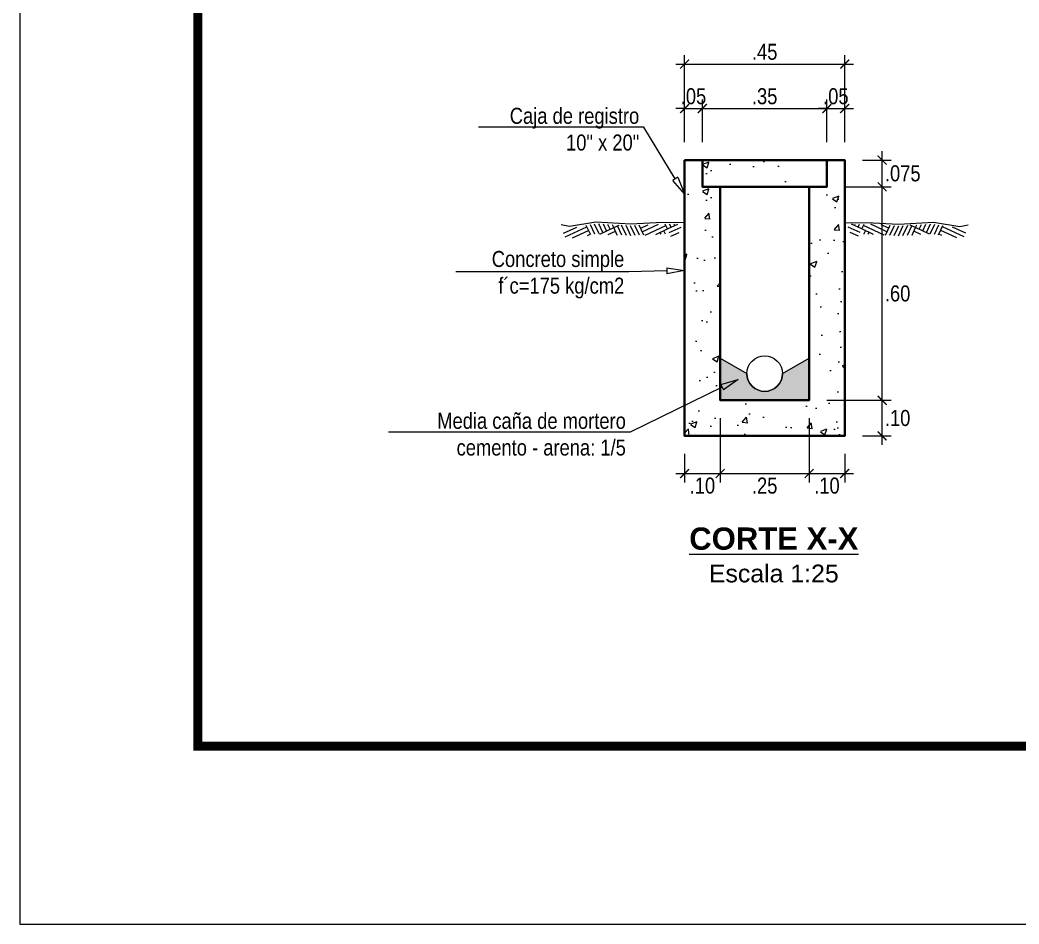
# Model space of a CAD drawing. Header units: metres. Extents: x 0 to 1935, y 0 to 1529.
# Drawn here: x 1913.853 to 1916.661, y 1475.097 to 1477.638 of the extents above; entities that cross this region are included whole.
import ezdxf
from ezdxf import colors
from ezdxf.entities.mleader import LeaderData, LeaderLine
from ezdxf.math import Vec2, Vec3

# ---------------------------------------------------------------- set-up
doc = ezdxf.new("R2010")
doc.units = ezdxf.units.M
doc.header["$LTSCALE"] = 0.005
for name, color, linetype, lineweight in [('-Achurado', 251, 'Continuous', 5), ('-Acotado', 251, 'Continuous', 5), ('-Corte', 7, 'Continuous', 35), ('-Cuadro', 7, 'Continuous', 20), ('-Terreno', 26, 'Continuous', 5), ('-Textos', 7, 'Continuous', 20), ('-Vista', 148, 'Continuous', 9)]:
    doc.layers.add(name, color=color, linetype=linetype, lineweight=lineweight)
doc.styles.add('-Arial Narrow', font='ARIALN.TTF')
doc.dimstyles.new('Esc 1_25', dxfattribs={"dimscale": 0.025, "dimtxt": 1.8, "dimasz": 1, "dimexe": 1, "dimexo": 2, "dimgap": 0.45, "dimtad": 2, "dimtih": 1, "dimtoh": 1, "dimzin": 4, "dimdsep": 46, "dimtxsty": '-Arial Narrow', "dimblk": 'ARCHTICK', "dimcen": 1, "dimdle": 1, "dimclrd": 256, "dimclre": 256, "dimclrt": 7, "dimadec": 0, "dimazin": 0, "dimtfac": 1, "dimtix": 1, "dimtmove": 1, "dimatfit": 2, "dimldrblk": 'ARCHTICK', "dimfxl": 1, "dimtolj": 2, "dimlwd": 5, "dimlwe": 0, "dimarcsym": 0})

# ---------------------------------------------------------------- blocks, each defined once
blk = doc.blocks.new('Hoja A2 1 en 1000')
at = {"layer": '-Cuadro', "color": 0}
blk.add_lwpolyline([(594, 0), (594, 420.04), (0, 420.04), (0, 0)], close=True, dxfattribs=at)
at = {"layer": '-Cuadro', "color": 0, "const_width": 1}
blk.add_lwpolyline([(20, 20), (574, 20), (574, 400.04), (20, 400.04)], close=True, dxfattribs=at)
blk = doc.blocks.new('*U379')
at = {"layer": '-Terreno'}
for p, q in [((0.0434, -0.0287), (0.0097, -0.013)), ((0.0386, -0.0389), (0.0152, -0.028)), ((0.0481, -0.0185), (0.0188, -0.0049)), ((0.0277, -0.009), (0.0296, -0.005)), ((0.0379, -0.0138), (0.042, -0.0051)), ((0.0481, -0.0185), (0.0543, -0.0052)), ((0.0806, -0.0337), (0.0481, -0.0185)), ((0.1108, -0.0354), (0.0529, -0.0083)), ((0.0536, -0.0333), (0.0583, -0.0233)), ((0.066, -0.0335), (0.0685, -0.028)), ((0.1188, -0.0267), (0.0732, -0.0054)), ((0.1236, -0.0165), (0.1027, -0.0067)), ((0.1147, -0.0356), (0.1275, -0.0081)), ((0.1268, -0.0362), (0.1396, -0.0088)), ((0.1388, -0.0369), (0.1517, -0.0094)), ((0.1509, -0.0376), (0.1644, -0.0087)), ((0.1637, -0.0369), (0.1772, -0.008)), ((0.1764, -0.0362), (0.1888, -0.0096)), ((0.199, -0.0144), (0.1843, -0.0076)), ((0.1892, -0.0354), (0.199, -0.0144)), ((0.2144, -0.034), (0.1942, -0.0246)), ((0.199, -0.0144), (0.2027, -0.0065)), ((0.2381, -0.0326), (0.199, -0.0144)), ((0.2092, -0.0192), (0.2154, -0.0058)), ((0.2194, -0.0239), (0.2282, -0.005)), ((0.2296, -0.0287), (0.241, -0.0043)), ((0.2402, -0.0325), (0.2532, -0.0046)), ((0.2524, -0.033), (0.2647, -0.0066)), ((0.2639, -0.035), (0.2762, -0.0085)), ((0.3152, -0.0438), (0.2697, -0.0225)), ((0.3356, -0.0409), (0.2744, -0.0123)), ((0.3404, -0.0307), (0.3026, -0.0131)), ((0.0783, -0.0336), (0.0787, -0.0328)), ((0.1907, -0.0354), (0.1895, -0.0348)), ((0.2731, -0.0365), (0.2649, -0.0327))]:
    blk.add_line(p, q, dxfattribs=at)
blk.add_lwpolyline([(0, 0), (0, 0), (0.0801, -0.0008), (0.1514, -0.0048), (0.2491, 0.0009), (0.3236, -0.0119), (0.3469, -0.0071)], dxfattribs=at)
blk = doc.blocks.new('*U371')
at = {"layer": '-Terreno'}
for p, q in [((0.0434, -0.0287), (0.0097, -0.013)), ((0.0386, -0.0389), (0.0152, -0.028)), ((0.0481, -0.0185), (0.0188, -0.0049)), ((0.0277, -0.009), (0.0296, -0.005)), ((0.0379, -0.0138), (0.042, -0.0051)), ((0.0481, -0.0185), (0.0543, -0.0052)), ((0.0806, -0.0337), (0.0481, -0.0185)), ((0.1108, -0.0354), (0.0529, -0.0083)), ((0.0536, -0.0333), (0.0583, -0.0233)), ((0.066, -0.0335), (0.0685, -0.028)), ((0.1188, -0.0267), (0.0732, -0.0054)), ((0.1236, -0.0165), (0.1027, -0.0067)), ((0.1147, -0.0356), (0.1275, -0.0081)), ((0.1268, -0.0362), (0.1396, -0.0088)), ((0.1388, -0.0369), (0.1517, -0.0094)), ((0.1509, -0.0376), (0.1644, -0.0087)), ((0.1637, -0.0369), (0.1772, -0.008)), ((0.1764, -0.0362), (0.1888, -0.0096)), ((0.199, -0.0144), (0.1843, -0.0076)), ((0.1892, -0.0354), (0.199, -0.0144)), ((0.2144, -0.034), (0.1942, -0.0246)), ((0.199, -0.0144), (0.2027, -0.0065)), ((0.2381, -0.0326), (0.199, -0.0144)), ((0.2092, -0.0192), (0.2154, -0.0058)), ((0.2194, -0.0239), (0.2282, -0.005)), ((0.2296, -0.0287), (0.241, -0.0043)), ((0.2402, -0.0325), (0.2532, -0.0046)), ((0.2524, -0.033), (0.2647, -0.0066)), ((0.2639, -0.035), (0.2762, -0.0085)), ((0.3152, -0.0438), (0.2697, -0.0225)), ((0.3356, -0.0409), (0.2744, -0.0123)), ((0.3404, -0.0307), (0.3026, -0.0131)), ((0.0783, -0.0336), (0.0787, -0.0328)), ((0.1907, -0.0354), (0.1895, -0.0348)), ((0.2731, -0.0365), (0.2649, -0.0327))]:
    blk.add_line(p, q, dxfattribs=at)
blk.add_lwpolyline([(0, 0), (0, 0), (0.0801, -0.0008), (0.1514, -0.0048), (0.2491, 0.0009), (0.3236, -0.0119), (0.3469, -0.0071)], dxfattribs=at)
blk = doc.blocks.new('_ClosedBlank')
at = {"color": 0, "linetype": 'ByBlock', "lineweight": -2}
for p, q in [((-1, 0.167), (0, 0)), ((-1, 0.167), (-1, -0.167)), ((0, 0), (-1, -0.167))]:
    blk.add_line(p, q, dxfattribs=at)
blk = doc.blocks.new('_ArchTick')
at = {"color": 0, "linetype": 'ByBlock', "const_width": 0.15}
blk.add_lwpolyline([(-0.5, -0.5), (0.5, 0.5)], dxfattribs=at)
blk = doc.blocks.new('*D386')
at = {"layer": '-Acotado', "lineweight": 0, "transparency": 16777216}
for p, q in [((1915.8211, 1476.519), (1915.8211, 1476.3383)), ((1915.7211, 1476.419), (1915.7211, 1476.3383))]:
    blk.add_line(p, q, dxfattribs=at)
at = {"layer": '-Acotado', "lineweight": 5, "transparency": 16777216}
blk.add_line((1915.6961, 1476.3633), (1915.8461, 1476.3633), dxfattribs=at)
at = {"layer": 'Defpoints', "color": 0, "transparency": 16777216}
for p in [(1915.8211, 1476.569), (1915.7211, 1476.469), (1915.8211, 1476.3633)]:
    blk.add_point(p, dxfattribs=at)
at = {"layer": '-Acotado', "lineweight": 5, "transparency": 16777216, "xscale": 0.025, "yscale": 0.025, "zscale": 0.025, "rotation": 180}
blk.add_blockref('_ArchTick', (1915.7211, 1476.3633), dxfattribs=at)
at = {"layer": '-Acotado', "lineweight": 5, "transparency": 16777216, "xscale": 0.025, "yscale": 0.025, "zscale": 0.025}
blk.add_blockref('_ArchTick', (1915.8211, 1476.3633), dxfattribs=at)
at = {"layer": '-Acotado', "color": 7, "transparency": 16777216, "insert": (1915.7711, 1476.3291), "char_height": 0.045, "attachment_point": 5, "style": '-Arial Narrow'}
blk.add_mtext('\\A2;.10', dxfattribs=at)
blk = doc.blocks.new('*D387')
at = {"layer": '-Acotado', "lineweight": 0, "transparency": 16777216}
for p, q in [((1915.8211, 1476.519), (1915.8211, 1476.3383)), ((1916.0711, 1476.519), (1916.0711, 1476.3383))]:
    blk.add_line(p, q, dxfattribs=at)
at = {"layer": '-Acotado', "lineweight": 5, "transparency": 16777216}
blk.add_line((1915.7961, 1476.3633), (1916.0961, 1476.3633), dxfattribs=at)
at = {"layer": 'Defpoints', "color": 0, "transparency": 16777216}
for p in [(1915.8211, 1476.569), (1916.0711, 1476.569), (1916.0711, 1476.3633)]:
    blk.add_point(p, dxfattribs=at)
at = {"layer": '-Acotado', "lineweight": 5, "transparency": 16777216, "xscale": 0.025, "yscale": 0.025, "zscale": 0.025, "rotation": 180}
blk.add_blockref('_ArchTick', (1915.8211, 1476.3633), dxfattribs=at)
at = {"layer": '-Acotado', "lineweight": 5, "transparency": 16777216, "xscale": 0.025, "yscale": 0.025, "zscale": 0.025}
blk.add_blockref('_ArchTick', (1916.0711, 1476.3633), dxfattribs=at)
at = {"layer": '-Acotado', "color": 7, "transparency": 16777216, "insert": (1915.9461, 1476.3291), "char_height": 0.045, "attachment_point": 5, "style": '-Arial Narrow'}
blk.add_mtext('\\A2;.25', dxfattribs=at)
blk = doc.blocks.new('*D388')
at = {"layer": '-Acotado', "lineweight": 0, "transparency": 16777216}
for p, q in [((1916.0711, 1476.519), (1916.0711, 1476.3383)), ((1916.1711, 1476.419), (1916.1711, 1476.3383))]:
    blk.add_line(p, q, dxfattribs=at)
at = {"layer": '-Acotado', "lineweight": 5, "transparency": 16777216}
blk.add_line((1916.0461, 1476.3633), (1916.1961, 1476.3633), dxfattribs=at)
at = {"layer": 'Defpoints', "color": 0, "transparency": 16777216}
for p in [(1916.0711, 1476.569), (1916.1711, 1476.469), (1916.1711, 1476.3633)]:
    blk.add_point(p, dxfattribs=at)
at = {"layer": '-Acotado', "lineweight": 5, "transparency": 16777216, "xscale": 0.025, "yscale": 0.025, "zscale": 0.025, "rotation": 180}
blk.add_blockref('_ArchTick', (1916.0711, 1476.3633), dxfattribs=at)
at = {"layer": '-Acotado', "lineweight": 5, "transparency": 16777216, "xscale": 0.025, "yscale": 0.025, "zscale": 0.025}
blk.add_blockref('_ArchTick', (1916.1711, 1476.3633), dxfattribs=at)
at = {"layer": '-Acotado', "color": 7, "transparency": 16777216, "insert": (1916.1211, 1476.3291), "char_height": 0.045, "attachment_point": 5, "style": '-Arial Narrow'}
blk.add_mtext('\\A2;.10', dxfattribs=at)
blk = doc.blocks.new('*D389')
at = {"layer": '-Acotado', "lineweight": 5, "transparency": 16777216}
blk.add_line((1916.2762, 1476.444), (1916.2762, 1476.594), dxfattribs=at)
at = {"layer": '-Acotado', "lineweight": 0, "transparency": 16777216}
for p, q in [((1916.1211, 1476.569), (1916.3012, 1476.569)), ((1916.2211, 1476.469), (1916.3012, 1476.469))]:
    blk.add_line(p, q, dxfattribs=at)
at = {"layer": 'Defpoints', "color": 0, "transparency": 16777216}
for p in [(1916.0711, 1476.569), (1916.2762, 1476.569), (1916.1711, 1476.469)]:
    blk.add_point(p, dxfattribs=at)
at = {"layer": '-Acotado', "lineweight": 5, "transparency": 16777216, "xscale": 0.025, "yscale": 0.025, "zscale": 0.025}
for p, rotation in [((1916.2762, 1476.569), 90), ((1916.2762, 1476.469), 270)]:
    blk.add_blockref('_ArchTick', p, dxfattribs=dict(at, rotation=rotation))
at = {"layer": '-Acotado', "color": 7, "transparency": 16777216, "insert": (1916.3197, 1476.519), "char_height": 0.045, "attachment_point": 5, "style": '-Arial Narrow'}
blk.add_mtext('\\A2;.10', dxfattribs=at)
blk = doc.blocks.new('*D390')
at = {"layer": '-Acotado', "lineweight": 5, "transparency": 16777216}
blk.add_line((1916.2762, 1476.544), (1916.2762, 1477.1941), dxfattribs=at)
at = {"layer": '-Acotado', "lineweight": 0, "transparency": 16777216}
for p, q in [((1916.1711, 1477.1691), (1916.3012, 1477.1691)), ((1916.1211, 1476.569), (1916.3012, 1476.569))]:
    blk.add_line(p, q, dxfattribs=at)
at = {"layer": 'Defpoints', "color": 0, "transparency": 16777216}
for p in [(1916.1211, 1477.1691), (1916.2762, 1477.1691), (1916.0711, 1476.569)]:
    blk.add_point(p, dxfattribs=at)
at = {"layer": '-Acotado', "lineweight": 5, "transparency": 16777216, "xscale": 0.025, "yscale": 0.025, "zscale": 0.025}
for p, rotation in [((1916.2762, 1477.1691), 90), ((1916.2762, 1476.569), 270)]:
    blk.add_blockref('_ArchTick', p, dxfattribs=dict(at, rotation=rotation))
at = {"layer": '-Acotado', "color": 7, "transparency": 16777216, "insert": (1916.3197, 1476.8691), "char_height": 0.045, "attachment_point": 5, "style": '-Arial Narrow'}
blk.add_mtext('\\A2;.60', dxfattribs=at)
blk = doc.blocks.new('*D391')
at = {"layer": '-Acotado', "lineweight": 5, "transparency": 16777216}
blk.add_line((1916.2762, 1477.1441), (1916.2762, 1477.2691), dxfattribs=at)
at = {"layer": '-Acotado', "lineweight": 0, "transparency": 16777216}
for p, q in [((1916.2211, 1477.2441), (1916.3012, 1477.2441)), ((1916.1711, 1477.1691), (1916.3012, 1477.1691))]:
    blk.add_line(p, q, dxfattribs=at)
at = {"layer": 'Defpoints', "color": 0, "transparency": 16777216}
for p in [(1916.1711, 1477.2441), (1916.2762, 1477.2441), (1916.1211, 1477.1691)]:
    blk.add_point(p, dxfattribs=at)
at = {"layer": '-Acotado', "lineweight": 5, "transparency": 16777216, "xscale": 0.025, "yscale": 0.025, "zscale": 0.025}
for p, rotation in [((1916.2762, 1477.2441), 90), ((1916.2762, 1477.1691), 270)]:
    blk.add_blockref('_ArchTick', p, dxfattribs=dict(at, rotation=rotation))
at = {"layer": '-Acotado', "color": 7, "transparency": 16777216, "insert": (1916.3342, 1477.2066), "char_height": 0.045, "attachment_point": 5, "style": '-Arial Narrow'}
blk.add_mtext('\\A2;.075', dxfattribs=at)
blk = doc.blocks.new('*D430')
at = {"layer": '-Acotado', "lineweight": 0, "transparency": 16777216}
for p, q in [((1915.7211, 1477.2941), (1915.7211, 1477.414)), ((1915.7711, 1477.2941), (1915.7711, 1477.414))]:
    blk.add_line(p, q, dxfattribs=at)
at = {"layer": '-Acotado', "lineweight": 5, "transparency": 16777216}
for p, q in [((1915.7211, 1477.389), (1915.6961, 1477.389)), ((1915.7211, 1477.389), (1915.7711, 1477.389)), ((1915.7711, 1477.389), (1915.7961, 1477.389))]:
    blk.add_line(p, q, dxfattribs=at)
at = {"layer": 'Defpoints', "color": 0, "transparency": 16777216}
for p in [(1915.7711, 1477.389), (1915.7211, 1477.2441), (1915.7711, 1477.2441)]:
    blk.add_point(p, dxfattribs=at)
at = {"layer": '-Acotado', "lineweight": 5, "transparency": 16777216, "xscale": 0.025, "yscale": 0.025, "zscale": 0.025}
blk.add_blockref('_ArchTick', (1915.7211, 1477.389), dxfattribs=at)
at = {"layer": '-Acotado', "lineweight": 5, "transparency": 16777216, "xscale": 0.025, "yscale": 0.025, "zscale": 0.025, "rotation": 180}
blk.add_blockref('_ArchTick', (1915.7711, 1477.389), dxfattribs=at)
at = {"layer": '-Acotado', "color": 7, "transparency": 16777216, "insert": (1915.7461, 1477.4233), "char_height": 0.045, "attachment_point": 5, "style": '-Arial Narrow'}
blk.add_mtext('\\A2;.05', dxfattribs=at)
blk = doc.blocks.new('*D431')
at = {"layer": '-Acotado', "lineweight": 0, "transparency": 16777216}
for p, q in [((1915.7711, 1477.2941), (1915.7711, 1477.414)), ((1916.1211, 1477.2941), (1916.1211, 1477.414))]:
    blk.add_line(p, q, dxfattribs=at)
at = {"layer": '-Acotado', "lineweight": 5, "transparency": 16777216}
blk.add_line((1915.7461, 1477.389), (1916.1461, 1477.389), dxfattribs=at)
at = {"layer": 'Defpoints', "color": 0, "transparency": 16777216}
for p in [(1916.1211, 1477.389), (1915.7711, 1477.2441), (1916.1211, 1477.2441)]:
    blk.add_point(p, dxfattribs=at)
at = {"layer": '-Acotado', "lineweight": 5, "transparency": 16777216, "xscale": 0.025, "yscale": 0.025, "zscale": 0.025, "rotation": 180}
blk.add_blockref('_ArchTick', (1915.7711, 1477.389), dxfattribs=at)
at = {"layer": '-Acotado', "lineweight": 5, "transparency": 16777216, "xscale": 0.025, "yscale": 0.025, "zscale": 0.025}
blk.add_blockref('_ArchTick', (1916.1211, 1477.389), dxfattribs=at)
at = {"layer": '-Acotado', "color": 7, "transparency": 16777216, "insert": (1915.9461, 1477.4233), "char_height": 0.045, "attachment_point": 5, "style": '-Arial Narrow'}
blk.add_mtext('\\A2;.35', dxfattribs=at)
blk = doc.blocks.new('*D432')
at = {"layer": '-Acotado', "lineweight": 0, "transparency": 16777216}
for p, q in [((1916.1211, 1477.2941), (1916.1211, 1477.414)), ((1916.1711, 1477.2941), (1916.1711, 1477.414))]:
    blk.add_line(p, q, dxfattribs=at)
at = {"layer": '-Acotado', "lineweight": 5, "transparency": 16777216}
for p, q in [((1916.1211, 1477.389), (1916.0961, 1477.389)), ((1916.1211, 1477.389), (1916.1711, 1477.389)), ((1916.1711, 1477.389), (1916.1961, 1477.389))]:
    blk.add_line(p, q, dxfattribs=at)
at = {"layer": 'Defpoints', "color": 0, "transparency": 16777216}
for p in [(1916.1711, 1477.389), (1916.1211, 1477.2441), (1916.1711, 1477.2441)]:
    blk.add_point(p, dxfattribs=at)
at = {"layer": '-Acotado', "lineweight": 5, "transparency": 16777216, "xscale": 0.025, "yscale": 0.025, "zscale": 0.025}
blk.add_blockref('_ArchTick', (1916.1211, 1477.389), dxfattribs=at)
at = {"layer": '-Acotado', "lineweight": 5, "transparency": 16777216, "xscale": 0.025, "yscale": 0.025, "zscale": 0.025, "rotation": 180}
blk.add_blockref('_ArchTick', (1916.1711, 1477.389), dxfattribs=at)
at = {"layer": '-Acotado', "color": 7, "transparency": 16777216, "insert": (1916.1461, 1477.4233), "char_height": 0.045, "attachment_point": 5, "style": '-Arial Narrow'}
blk.add_mtext('\\A2;.05', dxfattribs=at)
blk = doc.blocks.new('*D433')
at = {"layer": '-Acotado', "lineweight": 0, "transparency": 16777216}
for p, q in [((1915.7211, 1477.2941), (1915.7211, 1477.539)), ((1916.1711, 1477.2941), (1916.1711, 1477.539))]:
    blk.add_line(p, q, dxfattribs=at)
at = {"layer": '-Acotado', "lineweight": 5, "transparency": 16777216}
blk.add_line((1915.6961, 1477.514), (1916.1961, 1477.514), dxfattribs=at)
at = {"layer": 'Defpoints', "color": 0, "transparency": 16777216}
for p in [(1916.1711, 1477.514), (1915.7211, 1477.2441), (1916.1711, 1477.2441)]:
    blk.add_point(p, dxfattribs=at)
at = {"layer": '-Acotado', "lineweight": 5, "transparency": 16777216, "xscale": 0.025, "yscale": 0.025, "zscale": 0.025, "rotation": 180}
blk.add_blockref('_ArchTick', (1915.7211, 1477.514), dxfattribs=at)
at = {"layer": '-Acotado', "lineweight": 5, "transparency": 16777216, "xscale": 0.025, "yscale": 0.025, "zscale": 0.025}
blk.add_blockref('_ArchTick', (1916.1711, 1477.514), dxfattribs=at)
at = {"layer": '-Acotado', "color": 7, "transparency": 16777216, "insert": (1915.9461, 1477.5482), "char_height": 0.045, "attachment_point": 5, "style": '-Arial Narrow'}
blk.add_mtext('\\A2;.45', dxfattribs=at)

msp = doc.modelspace()

# ---------------------------------------------------------------- hatches: boundary and pattern name
at = {"layer": '-Achurado'}
h = msp.add_hatch(dxfattribs=at)
h.set_pattern_fill('AR-CONC', color=256, scale=0.001)
h.set_pattern_definition([(50, (366.7593, 9.75231), (0.182184669, -0.015939086), [0.01905, -0.20955]), (355, (366.7593, 9.7523), (-0.035243421, 0.191056845), [0.01524, -0.167640584]), (100.451445, (366.77448, 9.75098), (0.146941247, 0.175117752), [0.016190009, -0.178090245]), (46.1842, (366.7593, 9.8031), (0.27107904, -0.042042328), [0.028575, -0.314325]), (96.635558, (366.7819, 9.7996), (0.237404134, 0.247426125), [0.024285023, -0.267135608]), (351.184151, (366.7593, 9.8031), (0.237404134, 0.247426125), [0.022859967, -0.251459732]), (21, (366.7847, 9.79041), (0.151614391, -0.102265198), [0.01905, -0.20955]), (326, (366.7847, 9.7904), (0.061802028, 0.184187966), [0.01524, -0.16764]), (71.451445, (366.79733, 9.78189), (0.21341642, 0.081922769), [0.016190009, -0.178089938]), (37.5, (366.7593, 9.75231), (0.0030886033, 0.0845550389), [0, -0.165608, 0, -0.17018, 0, -0.168275]), (7.5, (366.7593, 9.75231), (0.0668196625, 0.100180575), [0, -0.097028, 0, -0.161798, 0, -0.064135]), (327.5, (366.702655, 9.75231), (0.1355905952, -0.005728744), [0, -0.0635, 0, -0.19812, 0, -0.26289]), (317.5, (366.67726, 9.75231), (0.1481291814, 0.025426491), [0, -0.08255, 0, -0.131572, 0, -0.18669])])
h.paths.add_polyline_path([(1916.17107, 1477.24412), (1916.12107, 1477.24412), (1916.12107, 1477.16912), (1916.07107, 1477.16912), (1916.07107, 1476.56912), (1915.82107, 1476.56912), (1915.82107, 1477.16912), (1915.77107, 1477.16912), (1915.77107, 1477.24412), (1915.72107, 1477.24412), (1915.72107, 1476.46902), (1916.17107, 1476.46912)])
h = msp.add_hatch(dxfattribs=at)
h.set_pattern_fill('AR-CONC', color=256, scale=0.001)
h.set_pattern_definition([(50, (366.7593, 9.82731), (0.182184669, -0.015939086), [0.01905, -0.20955]), (355, (366.7593, 9.8273), (-0.035243421, 0.191056845), [0.01524, -0.167640584]), (100.451445, (366.77448, 9.82598), (0.146941247, 0.175117752), [0.016190009, -0.178090245]), (46.1842, (366.7593, 9.8781), (0.27107904, -0.042042328), [0.028575, -0.314325]), (96.635558, (366.7819, 9.8746), (0.237404134, 0.247426125), [0.024285023, -0.267135608]), (351.184151, (366.7593, 9.8781), (0.237404134, 0.247426125), [0.022859967, -0.251459732]), (21, (366.7847, 9.86541), (0.151614391, -0.102265198), [0.01905, -0.20955]), (326, (366.7847, 9.8654), (0.061802028, 0.184187966), [0.01524, -0.16764]), (71.451445, (366.79733, 9.85689), (0.21341642, 0.081922769), [0.016190009, -0.178089938]), (37.5, (366.7593, 9.82731), (0.0030886033, 0.0845550389), [0, -0.165608, 0, -0.17018, 0, -0.168275]), (7.5, (366.7593, 9.82731), (0.0668196625, 0.100180575), [0, -0.097028, 0, -0.161798, 0, -0.064135]), (327.5, (366.702655, 9.82731), (0.1355905952, -0.005728744), [0, -0.0635, 0, -0.19812, 0, -0.26289]), (317.5, (366.67726, 9.82731), (0.1481291814, 0.025426491), [0, -0.08255, 0, -0.131572, 0, -0.18669])])
h.paths.add_polyline_path([(1915.77107, 1477.24412), (1916.12107, 1477.24412), (1916.12107, 1477.16912), (1915.77107, 1477.16912)])
h = msp.add_hatch(color=256, dxfattribs=at)
h.dxf.hatch_style = 1
h.paths.add_polyline_path([(1915.89607, 1476.64412), (1915.82107, 1476.68743), (1915.82107, 1476.56912), (1916.07107, 1476.56912), (1916.07107, 1476.68743), (1915.99607, 1476.64412, -1)])

# ---------------------------------------------------------------- linework, layer by layer
msp.add_lwpolyline([(1915.82107, 1476.68743), (1915.89607, 1476.64412, 1), (1915.99607, 1476.64412), (1916.07107, 1476.68743)], format="xyb", dxfattribs=at)
at = {"layer": '-Corte'}
for points in [[(1915.72107, 1477.24412), (1915.77107, 1477.24412), (1915.77107, 1477.16912), (1915.82107, 1477.16912), (1915.82107, 1476.56912), (1916.07107, 1476.56912), (1916.07107, 1477.16912), (1916.12107, 1477.16912), (1916.12107, 1477.24412), (1916.17107, 1477.24412), (1916.17107, 1476.46912), (1915.72107, 1476.46912)], [(1915.77107, 1477.24412), (1916.12107, 1477.24412), (1916.12107, 1477.16912), (1915.77107, 1477.16912)]]:
    msp.add_lwpolyline(points, close=True, dxfattribs=at)
at = {"layer": '-Vista'}
msp.add_circle((1915.94607, 1476.64412), 0.05, dxfattribs=at)

# ---------------------------------------------------------------- block references
at = {"layer": '-Terreno', "xscale": -1}
msp.add_blockref('*U379', (1915.72107, 1477.06902), dxfattribs=at)
at = {"layer": '-Terreno'}
msp.add_blockref('*U371', (1916.17107, 1477.06902), dxfattribs=at)
at = {"xscale": 0.025, "yscale": 0.025, "zscale": 0.025}
msp.add_blockref('Hoja A2 1 en 1000', (1913.85329, 1475.09727), dxfattribs=at)

# ---------------------------------------------------------------- texts
at = {"layer": '-Textos', "insert": (1915.97181, 1476.13417), "char_height": 0.09375, "attachment_point": 5, "style": '-Arial Narrow'}
msp.add_mtext('{\\fArial|b1|i0|c0|p34;\\H0.66667x;\\LCORTE X-X\\P\\fArial|b0|i0|c0|p34;\\H0.8x;\\lEscala 1:25}', dxfattribs=at)

# ---------------------------------------------------------------- dimensions: what is measured, and where the dimension line sits
at = {"layer": '-Acotado'}
dim = msp.add_linear_dim(base=(1916.17107, 1477.51403), p1=(1915.72107, 1477.24412), p2=(1916.17107, 1477.24412), dimstyle='Esc 1_25', override={"dimtmove": 0}, dxfattribs=at)
dim.commit()
dim.dimension.update_dxf_attribs({"geometry": '*D433', "text_midpoint": (1915.94607, 1477.51403), "dimtype": 160})
for base, p1, p2, picture, middle in [((1915.77107, 1477.38903), (1915.72107, 1477.24412), (1915.77107, 1477.24412), '*D430', (1915.74607, 1477.42326)), ((1916.17107, 1477.38903), (1916.12107, 1477.24412), (1916.17107, 1477.24412), '*D432', (1916.14607, 1477.42326)), ((1915.82107, 1476.36331), (1915.72107, 1476.46902), (1915.82107, 1476.56902), '*D386', (1915.77107, 1476.32908)), ((1916.07107, 1476.36331), (1915.82107, 1476.56902), (1916.07107, 1476.56902), '*D387', (1915.94607, 1476.32908)), ((1916.17107, 1476.36331), (1916.07107, 1476.56902), (1916.17107, 1476.46902), '*D388', (1916.12107, 1476.32908))]:
    dim = msp.add_linear_dim(base=base, p1=p1, p2=p2, dimstyle='Esc 1_25', dxfattribs=at)
    dim.commit()
    dim.dimension.update_dxf_attribs({"geometry": picture, "text_midpoint": middle})
dim = msp.add_linear_dim(base=(1916.12107, 1477.38903), p1=(1915.77107, 1477.24412), p2=(1916.12107, 1477.24412), dimstyle='Esc 1_25', override={"dimtmove": 0}, dxfattribs=at)
dim.commit()
dim.dimension.update_dxf_attribs({"geometry": '*D431', "text_midpoint": (1915.94607, 1477.42326)})
dim = msp.add_linear_dim(base=(1916.27622, 1477.24412), p1=(1916.12107, 1477.16912), p2=(1916.17107, 1477.24412), angle=90, dimstyle='Esc 1_25', override={"dimdec": 3}, dxfattribs=at)
dim.commit()
dim.dimension.update_dxf_attribs({"geometry": '*D391', "text_midpoint": (1916.33419, 1477.20662)})
for base, p1, p2, picture, middle in [((1916.27622, 1477.16912), (1916.07107, 1476.56902), (1916.12107, 1477.16912), '*D390', (1916.31966, 1476.86907)), ((1916.27622, 1476.56902), (1916.17107, 1476.46902), (1916.07107, 1476.56902), '*D389', (1916.31966, 1476.51902))]:
    dim = msp.add_linear_dim(base=base, p1=p1, p2=p2, angle=90, dimstyle='Esc 1_25', dxfattribs=at)
    dim.commit()
    dim.dimension.update_dxf_attribs({"geometry": picture, "text_midpoint": middle})

# ---------------------------------------------------------------- leaders
ml = msp.add_multileader_mtext('Standard', dxfattribs=at)
ml.set_content('Caja de registro\\P10" x 20"', color=7, style='-Arial Narrow')
ml.set_leader_properties(color=7, linetype='ByLayer', lineweight=0)
ml.set_arrow_properties(name='CLOSEDBLANK')
ml.build(insert=Vec2(0, 0))
ml.multileader.update_dxf_attribs({"has_dogleg": 0, "text_left_attachment_type": 6, "text_right_attachment_type": 6, "dogleg_length": 0, "arrow_head_size": 0.05, "scale": 0.025})
ctx = ml.context
ctx.base_point, ctx.scale, ctx.char_height, ctx.arrow_head_size, ctx.landing_gap_size, ctx.plane_origin = Vec3(1915.22166, 1477.33707), 0.025, 0.045, 0.05, 0.0125, Vec3(1914.99448, 1477.04937)
ctx.left_attachment, ctx.right_attachment, ctx.text_align_type = 6, 6, 2
notes = []
notes.append((ctx, [(1, (1, 1, 0), (1915.60611, 1477.33707), (-1, 0), 0, [(0, [(1915.72107, 1477.14892)], 0, [])])]))
ctx.mtext.insert, ctx.mtext.alignment, ctx.mtext.flow_direction = Vec3(1915.59361, 1477.39107), 3, 5
ml = msp.add_multileader_mtext('Standard', dxfattribs=at)
ml.set_content('Concreto simple\\Pf´c=175 kg/cm2', color=7, style='-Arial Narrow')
ml.set_leader_properties(color=7, linetype='ByLayer', lineweight=0)
ml.set_arrow_properties(name='CLOSEDBLANK')
ml.build(insert=Vec2(0, 0))
ml.multileader.update_dxf_attribs({"has_dogleg": 0, "text_left_attachment_type": 6, "text_right_attachment_type": 6, "dogleg_length": 0, "arrow_head_size": 0.05, "scale": 0.025})
ctx = ml.context
ctx.base_point, ctx.scale, ctx.char_height, ctx.arrow_head_size, ctx.landing_gap_size, ctx.plane_origin = Vec3(1915.17128, 1476.93057), 0.025, 0.045, 0.05, 0.0125, Vec3(1914.77159, 1476.90862)
ctx.left_attachment, ctx.right_attachment, ctx.text_align_type = 6, 6, 2
notes.append((ctx, [(1, (1, 1, 0), (1915.56405, 1476.93057), (-1, 0), 0, [(0, [(1915.72107, 1476.93408)], 0, [])])]))
ctx.mtext.insert, ctx.mtext.alignment, ctx.mtext.flow_direction = Vec3(1915.55155, 1476.98879), 3, 5
ml = msp.add_multileader_mtext('Standard', dxfattribs=at)
ml.set_content('Media caña de mortero\\Pcemento - arena: 1/5', color=7, style='-Arial Narrow')
ml.set_leader_properties(color=7, linetype='ByLayer', lineweight=0)
ml.set_arrow_properties(name='CLOSEDBLANK')
ml.build(insert=Vec2(0, 0))
ml.multileader.update_dxf_attribs({"has_dogleg": 0, "text_left_attachment_type": 6, "text_right_attachment_type": 6, "dogleg_length": 0, "arrow_head_size": 0.05, "scale": 0.025})
ctx = ml.context
ctx.base_point, ctx.scale, ctx.char_height, ctx.arrow_head_size, ctx.landing_gap_size, ctx.plane_origin = Vec3(1915.01923, 1476.47991), 0.025, 0.045, 0.05, 0.0125, Vec3(1914.76359, 1476.45796)
ctx.left_attachment, ctx.right_attachment, ctx.text_align_type = 6, 6, 2
notes.append((ctx, [(1, (1, 1, 0), (1915.56855, 1476.47991), (-1, 0), 0, [(0, [(1915.87142, 1476.62749)], 0, [])])]))
ctx.mtext.insert, ctx.mtext.alignment, ctx.mtext.flow_direction = Vec3(1915.55605, 1476.53391), 3, 5
for ctx, leaders in notes:
    for number, flags, end, landing, length, lines in leaders:
        leader = LeaderData()
        leader.index, (leader.has_last_leader_line, leader.has_dogleg_vector, leader.attachment_direction) = number, flags
        leader.last_leader_point, leader.dogleg_vector, leader.dogleg_length = Vec3(end), Vec3(landing), length
        for number, points, colour, breaks in lines:
            line = LeaderLine()
            line.index, line.vertices, line.color, line.breaks = number, Vec3.list(points), colors.encode_raw_color(colour), breaks
            leader.lines.append(line)
        ctx.leaders.append(leader)

doc.saveas('drawing.dxf')
